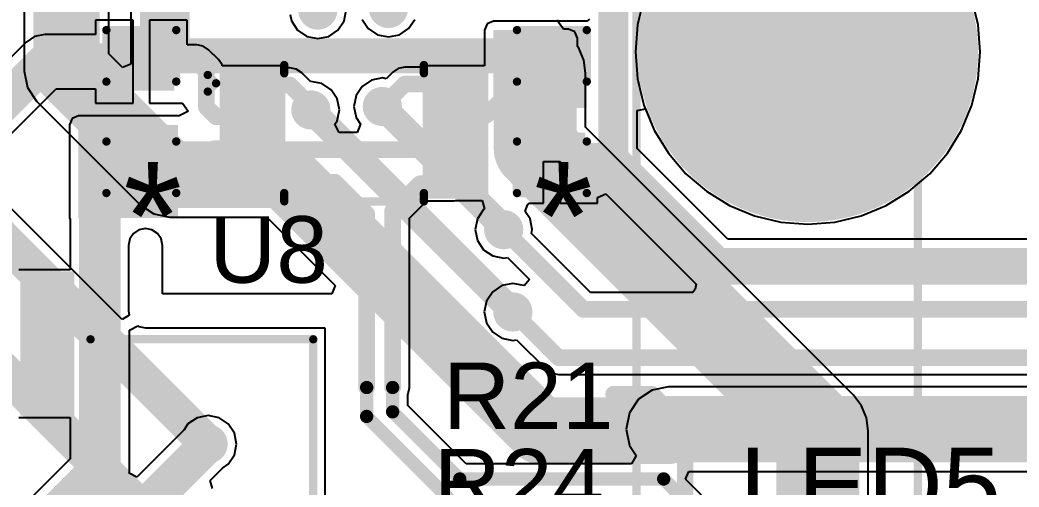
# Model space of a CAD drawing. Header units: millimetres. Extents: x -0.26 to 4.68, y -0.29 to 2.93.
# Drawn here: x 0.986 to 1.587, y 1.759 to 2.04 of the extents above; entities that cross this region are included whole.
import ezdxf

# ---------------------------------------------------------------- set-up
doc = ezdxf.new("R2010")
doc.units = ezdxf.units.MM
doc.header["$MEASUREMENT"] = 0
for name, color, linetype in [('BottomLayer', 5, 'Continuous'), ('BottomSolder', 6, 'Continuous'), ('Mechanical1', 6, 'Continuous'), ('MultiLayer', 9, 'Continuous'), ('PadHoleLayer', 156, 'Continuous'), ('TopLayer', 1, 'Continuous'), ('TopOverlay', 2, 'Continuous'), ('TopPaste', 8, 'Continuous'), ('TopSolder', 216, 'Continuous'), ('ViaHoleLayer', 16, 'Continuous')]:
    doc.layers.add(name, color=color, linetype=linetype)
doc.styles.add('Arial', font='arial.ttf', dxfattribs={"height": 0.2})

# ---------------------------------------------------------------- blocks, each defined once
blk = doc.blocks.new('SIM7000A_6')
at = {"layer": 'TopLayer'}
blk.add_hatch(color=1, dxfattribs=at).paths.add_polyline_path([(0.43307, -0.30276), (0.51181, -0.30276), (0.51181, -0.32717), (0.43307, -0.32717)])
at = {"layer": 'TopPaste'}
blk.add_hatch(color=8, dxfattribs=at).paths.add_polyline_path([(0.43307, -0.30276), (0.51181, -0.30276), (0.51181, -0.32717), (0.43307, -0.32717)])
at = {"layer": 'TopSolder'}
blk.add_hatch(color=216, dxfattribs=at).paths.add_polyline_path([(0.42907, -0.29876), (0.51581, -0.29876), (0.51581, -0.33117), (0.42907, -0.33117)])
at = {"layer": 'TopOverlay', "const_width": 0.005}
for points in [[(0.475, -0.341), (0.475, -0.475)], [(0.342, -0.475), (0.475, -0.475)]]:
    blk.add_lwpolyline(points, dxfattribs=at)
at = {"layer": 'TopOverlay', "const_width": 0.0025}
for points in [[(0.47375, -0.341, 1), (0.47625, -0.341, 1)], [(0.47375, -0.475, 1), (0.47625, -0.475, 1)], [(0.47375, -0.475, 1), (0.47625, -0.475, 1)]]:
    blk.add_lwpolyline(points, format="xyb", close=True, dxfattribs=at)
blk = doc.blocks.new('C___0603_23')
at = {"layer": 'TopLayer'}
for points in [[(-0.015, 0.0175), (-0.015, -0.0175), (-0.045, -0.0175), (-0.045, 0.0175)], [(0.045, 0.0175), (0.045, -0.0175), (0.015, -0.0175), (0.015, 0.0175)]]:
    blk.add_hatch(color=1, dxfattribs=at).paths.add_polyline_path(points)
at = {"layer": 'TopPaste'}
for points in [[(-0.015, 0.0175), (-0.015, -0.0175), (-0.045, -0.0175), (-0.045, 0.0175)], [(0.045, 0.0175), (0.045, -0.0175), (0.015, -0.0175), (0.015, 0.0175)]]:
    blk.add_hatch(color=8, dxfattribs=at).paths.add_polyline_path(points)
at = {"layer": 'TopSolder'}
for points in [[(-0.01264, 0.01986), (-0.01264, -0.01986), (-0.04736, -0.01986), (-0.04736, 0.01986)], [(0.04736, 0.01986), (0.04736, -0.01986), (0.01264, -0.01986), (0.01264, 0.01986)]]:
    blk.add_hatch(color=216, dxfattribs=at).paths.add_polyline_path(points)
at = {"layer": 'TopOverlay', "const_width": 0.005}
for points in [[(-0.049, -0.021), (-0.049, 0.021)], [(-0.018, 0.021), (-0.049, 0.021)], [(0.049, 0.021), (0.018, 0.021)], [(0.049, -0.021), (0.049, 0.021)], [(-0.018, -0.021), (-0.049, -0.021)], [(0.049, -0.021), (0.018, -0.021)]]:
    blk.add_lwpolyline(points, dxfattribs=at)
at = {"layer": 'TopOverlay', "const_width": 0.0025}
for points in [[(-0.05025, 0.021, 1), (-0.04775, 0.021, 1)], [(-0.05025, 0.021, 1), (-0.04775, 0.021, 1)], [(-0.01925, 0.021, 1), (-0.01675, 0.021, 1)], [(0.01675, 0.021, 1), (0.01925, 0.021, 1)], [(0.04775, 0.021, 1), (0.05025, 0.021, 1)], [(0.04775, 0.021, 1), (0.05025, 0.021, 1)], [(-0.05025, -0.021, 1), (-0.04775, -0.021, 1)], [(-0.05025, -0.021, 1), (-0.04775, -0.021, 1)], [(-0.01925, -0.021, 1), (-0.01675, -0.021, 1)], [(0.01675, -0.021, 1), (0.01925, -0.021, 1)], [(0.04775, -0.021, 1), (0.05025, -0.021, 1)], [(0.04775, -0.021, 1), (0.05025, -0.021, 1)]]:
    blk.add_lwpolyline(points, format="xyb", close=True, dxfattribs=at)
blk = doc.blocks.new('VSSOP_8_2_2_3_0_5__29')
at = {"layer": 'TopLayer'}
for points in [[(-0.04528, 0.03543), (-0.04528, 0.02362), (-0.07677, 0.02362), (-0.07677, 0.03543)], [(0.07677, 0.03543), (0.07677, 0.02362), (0.04528, 0.02362), (0.04528, 0.03543)], [(-0.04528, 0.01575), (-0.04528, 0.00394), (-0.07677, 0.00394), (-0.07677, 0.01575)], [(0.07677, 0.01575), (0.07677, 0.00394), (0.04528, 0.00394), (0.04528, 0.01575)], [(-0.04528, -0.00394), (-0.04528, -0.01575), (-0.07677, -0.01575), (-0.07677, -0.00394)], [(0.07677, -0.00394), (0.07677, -0.01575), (0.04528, -0.01575), (0.04528, -0.00394)], [(-0.04528, -0.02362), (-0.04528, -0.03543), (-0.07677, -0.03543), (-0.07677, -0.02362)], [(0.07677, -0.02362), (0.07677, -0.03543), (0.04528, -0.03543), (0.04528, -0.02362)]]:
    blk.add_hatch(color=1, dxfattribs=at).paths.add_polyline_path(points)
at = {"layer": 'TopPaste'}
for points in [[(-0.04528, 0.03543), (-0.04528, 0.02362), (-0.07677, 0.02362), (-0.07677, 0.03543)], [(0.07677, 0.03543), (0.07677, 0.02362), (0.04528, 0.02362), (0.04528, 0.03543)], [(-0.04528, 0.01575), (-0.04528, 0.00394), (-0.07677, 0.00394), (-0.07677, 0.01575)], [(0.07677, 0.01575), (0.07677, 0.00394), (0.04528, 0.00394), (0.04528, 0.01575)], [(-0.04528, -0.00394), (-0.04528, -0.01575), (-0.07677, -0.01575), (-0.07677, -0.00394)], [(0.07677, -0.00394), (0.07677, -0.01575), (0.04528, -0.01575), (0.04528, -0.00394)], [(-0.04528, -0.02362), (-0.04528, -0.03543), (-0.07677, -0.03543), (-0.07677, -0.02362)], [(0.07677, -0.02362), (0.07677, -0.03543), (0.04528, -0.03543), (0.04528, -0.02362)]]:
    blk.add_hatch(color=8, dxfattribs=at).paths.add_polyline_path(points)
at = {"layer": 'TopSolder'}
for points in [[(-0.04128, 0.03943), (-0.04128, 0.01962), (-0.08077, 0.01962), (-0.08077, 0.03943)], [(0.08077, 0.03943), (0.08077, 0.01962), (0.04128, 0.01962), (0.04128, 0.03943)], [(-0.04128, 0.01975), (-0.04128, -0.00006), (-0.08077, -0.00006), (-0.08077, 0.01975)], [(0.08077, 0.01975), (0.08077, -0.00006), (0.04128, -0.00006), (0.04128, 0.01975)], [(-0.04128, 0.00006), (-0.04128, -0.01975), (-0.08077, -0.01975), (-0.08077, 0.00006)], [(0.08077, 0.00006), (0.08077, -0.01975), (0.04128, -0.01975), (0.04128, 0.00006)], [(-0.04128, -0.01962), (-0.04128, -0.03943), (-0.08077, -0.03943), (-0.08077, -0.01962)], [(0.08077, -0.01962), (0.08077, -0.03943), (0.04128, -0.03943), (0.04128, -0.01962)]]:
    blk.add_hatch(color=216, dxfattribs=at).paths.add_polyline_path(points)
at = {"layer": 'TopOverlay', "const_width": 0.005}
for points in [[(-0.042, 0.036), (-0.042, 0.041)], [(-0.042, 0.041), (0.042, 0.041)], [(0.042, 0.036), (0.042, 0.041)], [(-0.088, 0.025), (-0.088, 0.035)], [(-0.088, 0.035), (-0.083, 0.03)], [(-0.088, 0.025), (-0.083, 0.03)], [(-0.042, -0.041), (-0.042, -0.036)], [(0.042, -0.041), (0.042, -0.036)], [(-0.042, -0.041), (0.042, -0.041)]]:
    blk.add_lwpolyline(points, dxfattribs=at)
at = {"layer": 'TopOverlay', "const_width": 0.0025}
for points in [[(-0.04325, 0.041, 1), (-0.04075, 0.041, 1)], [(-0.04325, 0.041, 1), (-0.04075, 0.041, 1)], [(0.04075, 0.041, 1), (0.04325, 0.041, 1)], [(0.04075, 0.041, 1), (0.04325, 0.041, 1)], [(-0.08925, 0.035, 1), (-0.08675, 0.035, 1)], [(-0.08925, 0.035, 1), (-0.08675, 0.035, 1)], [(-0.04325, 0.036, 1), (-0.04075, 0.036, 1)], [(0.04075, 0.036, 1), (0.04325, 0.036, 1)], [(-0.08425, 0.03, 1), (-0.08175, 0.03, 1)], [(-0.08425, 0.03, 1), (-0.08175, 0.03, 1)], [(-0.08925, 0.025, 1), (-0.08675, 0.025, 1)], [(-0.08925, 0.025, 1), (-0.08675, 0.025, 1)], [(-0.04325, -0.036, 1), (-0.04075, -0.036, 1)], [(0.04075, -0.036, 1), (0.04325, -0.036, 1)], [(-0.04325, -0.041, 1), (-0.04075, -0.041, 1)], [(-0.04325, -0.041, 1), (-0.04075, -0.041, 1)], [(0.04075, -0.041, 1), (0.04325, -0.041, 1)], [(0.04075, -0.041, 1), (0.04325, -0.041, 1)]]:
    blk.add_lwpolyline(points, format="xyb", close=True, dxfattribs=at)
blk = doc.blocks.new('ZIO_101954_95')
at = {"layer": 'Mechanical1', "const_width": 0.005}
blk.add_lwpolyline([(-0.719, -1.74), (-0.719, 0.057)], dxfattribs=at)
blk = doc.blocks.new('1_5_____RGB_OLED_97')
at = {"layer": 'Mechanical1', "const_width": 0.005}
blk.add_lwpolyline([(0.74, 0.11), (-0.74, 0.11)], dxfattribs=at)
blk = doc.blocks.new('C___0603_172')
at = {"layer": 'TopLayer'}
for points in [[(-0.015, 0.0175), (-0.015, -0.0175), (-0.045, -0.0175), (-0.045, 0.0175)], [(0.045, 0.0175), (0.045, -0.0175), (0.015, -0.0175), (0.015, 0.0175)]]:
    blk.add_hatch(color=1, dxfattribs=at).paths.add_polyline_path(points)
at = {"layer": 'TopPaste'}
for points in [[(-0.015, 0.0175), (-0.015, -0.0175), (-0.045, -0.0175), (-0.045, 0.0175)], [(0.045, 0.0175), (0.045, -0.0175), (0.015, -0.0175), (0.015, 0.0175)]]:
    blk.add_hatch(color=8, dxfattribs=at).paths.add_polyline_path(points)
at = {"layer": 'TopSolder'}
for points in [[(-0.01264, 0.01986), (-0.01264, -0.01986), (-0.04736, -0.01986), (-0.04736, 0.01986)], [(0.04736, 0.01986), (0.04736, -0.01986), (0.01264, -0.01986), (0.01264, 0.01986)]]:
    blk.add_hatch(color=216, dxfattribs=at).paths.add_polyline_path(points)
at = {"layer": 'TopOverlay', "const_width": 0.005}
for points in [[(-0.049, 0.021), (-0.049, -0.021)], [(-0.049, 0.021), (-0.018, 0.021)], [(0.018, 0.021), (0.049, 0.021)], [(0.049, 0.021), (0.049, -0.021)], [(-0.049, -0.021), (-0.018, -0.021)], [(0.018, -0.021), (0.049, -0.021)]]:
    blk.add_lwpolyline(points, dxfattribs=at)
at = {"layer": 'TopOverlay', "const_width": 0.0025}
for points in [[(-0.05025, 0.021, 1), (-0.04775, 0.021, 1)], [(-0.05025, 0.021, 1), (-0.04775, 0.021, 1)], [(-0.01925, 0.021, 1), (-0.01675, 0.021, 1)], [(0.01675, 0.021, 1), (0.01925, 0.021, 1)], [(0.04775, 0.021, 1), (0.05025, 0.021, 1)], [(0.04775, 0.021, 1), (0.05025, 0.021, 1)], [(-0.05025, -0.021, 1), (-0.04775, -0.021, 1)], [(-0.05025, -0.021, 1), (-0.04775, -0.021, 1)], [(-0.01925, -0.021, 1), (-0.01675, -0.021, 1)], [(0.01675, -0.021, 1), (0.01925, -0.021, 1)], [(0.04775, -0.021, 1), (0.05025, -0.021, 1)], [(0.04775, -0.021, 1), (0.05025, -0.021, 1)]]:
    blk.add_lwpolyline(points, format="xyb", close=True, dxfattribs=at)

msp = doc.modelspace()

# ---------------------------------------------------------------- hatches: boundary and pattern name
at = {"layer": 'BottomLayer'}
for points in [[(1.058, 2.008), (1.08782, 2.008), (1.08782, 2.361), (1.058, 2.361)], [(1.06282, 2.008), (1.31582, 2.008), (1.31582, 2.029), (1.06282, 2.029)]]:
    msp.add_hatch(color=5, dxfattribs=at).paths.add_polyline_path(points)
h = msp.add_hatch(color=5, dxfattribs=at)
edge = h.paths.add_edge_path()
edge.add_arc((1.45982, 2.02095), 0.09843, 0, 360)
h = msp.add_hatch(color=5, dxfattribs=at)
edge = h.paths.add_edge_path()
edge.add_arc((1.165, 2.046), 0.01181, 0, 360)
h = msp.add_hatch(color=5, dxfattribs=at)
edge = h.paths.add_edge_path()
edge.add_arc((1.2075, 2.04695), 0.01181, 0, 360)
h = msp.add_hatch(color=5, dxfattribs=at)
edge = h.paths.add_edge_path()
edge.add_arc((1.29582, 2.00795), 0.01181, 0, 360)
h = msp.add_hatch(color=5, dxfattribs=at)
edge = h.paths.add_edge_path()
edge.add_arc((1.16082, 1.98595), 0.01181, 0, 360)
h = msp.add_hatch(color=5, dxfattribs=at)
edge = h.paths.add_edge_path()
edge.add_arc((1.20382, 1.988), 0.01181, 0, 360)
h = msp.add_hatch(color=5, dxfattribs=at)
edge = h.paths.add_edge_path()
edge.add_arc((1.27682, 1.91395), 0.01181, 0, 360)
h = msp.add_hatch(color=5, dxfattribs=at)
edge = h.paths.add_edge_path()
edge.add_arc((1.28232, 1.86445), 0.01181, 0, 360)
h = msp.add_hatch(color=5, dxfattribs=at)
edge = h.paths.add_edge_path()
edge.add_arc((1.376, 1.793), 0.01181, 0, 360)
h = msp.add_hatch(color=5, dxfattribs=at)
edge = h.paths.add_edge_path()
edge.add_arc((1.099, 1.785), 0.01181, 0, 360)
at = {"layer": 'BottomSolder'}
h = msp.add_hatch(color=6, dxfattribs=at)
edge = h.paths.add_edge_path()
edge.add_arc((1.45982, 2.02095), 0.10243, 0, 360)
h = msp.add_hatch(color=6, dxfattribs=at)
edge = h.paths.add_edge_path()
edge.add_arc((1.29582, 2.00795), 0.00591, 0, 360)
h = msp.add_hatch(color=6, dxfattribs=at)
edge = h.paths.add_edge_path()
edge.add_arc((1.16082, 1.98595), 0.00591, 0, 360)
h = msp.add_hatch(color=6, dxfattribs=at)
edge = h.paths.add_edge_path()
edge.add_arc((1.20382, 1.988), 0.00591, 0, 360)
h = msp.add_hatch(color=6, dxfattribs=at)
edge = h.paths.add_edge_path()
edge.add_arc((1.27682, 1.91395), 0.00591, 0, 360)
h = msp.add_hatch(color=6, dxfattribs=at)
edge = h.paths.add_edge_path()
edge.add_arc((1.28232, 1.86445), 0.00591, 0, 360)
h = msp.add_hatch(color=6, dxfattribs=at)
edge = h.paths.add_edge_path()
edge.add_arc((1.376, 1.793), 0.00591, 0, 360)
h = msp.add_hatch(color=6, dxfattribs=at)
edge = h.paths.add_edge_path()
edge.add_arc((1.099, 1.785), 0.00591, 0, 360)
at = {"layer": 'MultiLayer'}
h = msp.add_hatch(color=9, dxfattribs=at)
edge = h.paths.add_edge_path()
edge.add_arc((1.45982, 2.02095), 0.09843, 0, 360)
at = {"layer": 'PadHoleLayer'}
h = msp.add_hatch(color=156, dxfattribs=at)
edge = h.paths.add_edge_path()
edge.add_arc((1.45982, 2.02095), 0.06102, 0, 360)
at = {"layer": 'TopLayer'}
h = msp.add_hatch(color=1, dxfattribs=at)
edge = h.paths.add_edge_path()
edge.add_arc((1.45982, 2.02095), 0.09843, 0, 360)
h = msp.add_hatch(color=1, dxfattribs=at)
edge = h.paths.add_edge_path()
edge.add_arc((1.165, 2.046), 0.01181, 0, 360)
h = msp.add_hatch(color=1, dxfattribs=at)
edge = h.paths.add_edge_path()
edge.add_arc((1.2075, 2.04695), 0.01181, 0, 360)
for points in [[(1.27067, 1.987), (1.32682, 1.987), (1.32682, 2.03395), (1.27067, 2.03395)], [(1.021, 1.92095), (1.08082, 1.92095), (1.08082, 1.97695), (1.021, 1.97695)]]:
    msp.add_hatch(color=1, dxfattribs=at).paths.add_polyline_path(points)
h = msp.add_hatch(color=1, dxfattribs=at)
edge = h.paths.add_edge_path()
edge.add_arc((1.29582, 2.00795), 0.01181, 0, 360)
h = msp.add_hatch(color=1, dxfattribs=at)
edge = h.paths.add_edge_path()
edge.add_arc((1.16082, 1.98595), 0.01181, 0, 360)
h = msp.add_hatch(color=1, dxfattribs=at)
edge = h.paths.add_edge_path()
edge.add_arc((1.20382, 1.988), 0.01181, 0, 360)
h = msp.add_hatch(color=1, dxfattribs=at)
edge = h.paths.add_edge_path()
edge.add_arc((1.27682, 1.91395), 0.01181, 0, 360)
h = msp.add_hatch(color=1, dxfattribs=at)
edge = h.paths.add_edge_path()
edge.add_arc((1.28232, 1.86445), 0.01181, 0, 360)
h = msp.add_hatch(color=1, dxfattribs=at)
edge = h.paths.add_edge_path()
edge.add_arc((1.376, 1.793), 0.01181, 0, 360)
h = msp.add_hatch(color=1, dxfattribs=at)
edge = h.paths.add_edge_path()
edge.add_arc((1.099, 1.785), 0.01181, 0, 360)
at = {"layer": 'TopSolder'}
h = msp.add_hatch(color=216, dxfattribs=at)
edge = h.paths.add_edge_path()
edge.add_arc((1.45982, 2.02095), 0.10243, 0, 360)
h = msp.add_hatch(color=216, dxfattribs=at)
edge = h.paths.add_edge_path()
edge.add_arc((1.29582, 2.00795), 0.00591, 0, 360)
h = msp.add_hatch(color=216, dxfattribs=at)
edge = h.paths.add_edge_path()
edge.add_arc((1.16082, 1.98595), 0.00591, 0, 360)
h = msp.add_hatch(color=216, dxfattribs=at)
edge = h.paths.add_edge_path()
edge.add_arc((1.20382, 1.988), 0.00591, 0, 360)
h = msp.add_hatch(color=216, dxfattribs=at)
edge = h.paths.add_edge_path()
edge.add_arc((1.27682, 1.91395), 0.00591, 0, 360)
h = msp.add_hatch(color=216, dxfattribs=at)
edge = h.paths.add_edge_path()
edge.add_arc((1.28232, 1.86445), 0.00591, 0, 360)
h = msp.add_hatch(color=216, dxfattribs=at)
edge = h.paths.add_edge_path()
edge.add_arc((1.376, 1.793), 0.00591, 0, 360)
h = msp.add_hatch(color=216, dxfattribs=at)
edge = h.paths.add_edge_path()
edge.add_arc((1.099, 1.785), 0.00591, 0, 360)
at = {"layer": 'ViaHoleLayer'}
h = msp.add_hatch(color=16, dxfattribs=at)
edge = h.paths.add_edge_path()
edge.add_arc((1.29582, 2.00795), 0.00591, 0, 360)
h = msp.add_hatch(color=16, dxfattribs=at)
edge = h.paths.add_edge_path()
edge.add_arc((1.16082, 1.98595), 0.00591, 0, 360)
h = msp.add_hatch(color=16, dxfattribs=at)
edge = h.paths.add_edge_path()
edge.add_arc((1.20382, 1.988), 0.00591, 0, 360)
h = msp.add_hatch(color=16, dxfattribs=at)
edge = h.paths.add_edge_path()
edge.add_arc((1.27682, 1.91395), 0.00591, 0, 360)
h = msp.add_hatch(color=16, dxfattribs=at)
edge = h.paths.add_edge_path()
edge.add_arc((1.28232, 1.86445), 0.00591, 0, 360)
h = msp.add_hatch(color=16, dxfattribs=at)
edge = h.paths.add_edge_path()
edge.add_arc((1.376, 1.793), 0.00591, 0, 360)
h = msp.add_hatch(color=16, dxfattribs=at)
edge = h.paths.add_edge_path()
edge.add_arc((1.099, 1.785), 0.00591, 0, 360)

# ---------------------------------------------------------------- linework, layer by layer
at = {"layer": 'BottomLayer'}
for p, q in [((1.05259, 2.361), (1.05259, 2.01353)), ((0.98833, 2.07095), (0.98833, 2.00918)), ((1.03931, 2.01974), (1.03931, 2.07095)), ((1.36116, 2.05301), (1.35735, 2.03718)), ((1.56229, 2.03718), (1.55849, 2.05301)), ((1.30943, 2.03904), (1.30947, 2.04018)), ((1.31282, 2.03441), (1.30943, 2.03904)), ((1.31582, 2.03441), (1.31282, 2.03441)), ((1.31965, 2.03283), (1.31582, 2.03441)), ((1.32123, 2.029), (1.31965, 2.03283)), ((1.35735, 2.03718), (1.35608, 2.02095)), ((1.56357, 2.02095), (1.56229, 2.03718)), ((1.32123, 2.02411), (1.32123, 2.029)), ((1.04759, 2.01146), (1.03931, 2.01974)), ((1.32203, 2.02308), (1.32123, 2.02411)), ((1.32505, 2.01578), (1.32203, 2.02308)), ((1.35608, 2.02095), (1.35735, 2.00472)), ((1.56229, 2.00472), (1.56357, 2.02095)), ((1.05259, 2.01353), (1.04759, 2.01146)), ((1.32608, 2.00795), (1.32505, 2.01578)), ((0.98833, 2.00918), (0.99027, 1.99942)), ((1.32608, 1.97548), (1.32608, 2.00795)), ((1.35735, 2.00472), (1.36116, 1.98889)), ((1.55849, 1.98889), (1.56229, 2.00472)), ((0.99027, 1.99942), (0.9958, 1.99115)), ((0.9958, 1.99115), (1.05803, 1.92892)), ((1.36116, 1.98889), (1.36739, 1.97385)), ((1.55226, 1.97385), (1.55849, 1.98889)), ((1.48722, 1.81435), (1.32608, 1.97548)), ((1.36739, 1.97385), (1.37589, 1.95997)), ((1.54375, 1.95997), (1.55226, 1.97385)), ((1.37589, 1.95997), (1.38646, 1.94759)), ((1.53318, 1.94759), (1.54375, 1.95997)), ((1.0472, 1.85987), (0.95914, 1.94793)), ((1.38646, 1.94759), (1.39884, 1.93702)), ((1.5208, 1.93702), (1.53318, 1.94759)), ((1.39884, 1.93702), (1.41272, 1.92851)), ((1.50692, 1.92851), (1.5208, 1.93702)), ((1.05803, 1.92892), (1.0663, 1.9234)), ((1.0663, 1.9234), (1.07605, 1.92146)), ((1.41272, 1.92851), (1.42776, 1.92228)), ((1.49188, 1.92228), (1.50692, 1.92851)), ((1.07605, 1.92146), (1.13426, 1.92146)), ((1.13426, 1.92146), (1.17541, 1.88031)), ((1.42776, 1.92228), (1.44359, 1.91848)), ((1.44359, 1.91848), (1.45982, 1.9172)), ((1.45982, 1.9172), (1.47605, 1.91848)), ((1.47605, 1.91848), (1.49188, 1.92228)), ((1.05407, 1.91169), (1.05186, 1.90839)), ((1.05738, 1.9139), (1.05407, 1.91169)), ((1.06128, 1.91468), (1.05738, 1.9139)), ((1.06518, 1.9139), (1.06128, 1.91468)), ((1.06849, 1.91169), (1.06518, 1.9139)), ((1.0707, 1.90839), (1.06849, 1.91169)), ((1.05186, 1.90839), (1.05108, 1.90448)), ((1.07148, 1.90448), (1.0707, 1.90839)), ((1.05108, 1.90448), (1.05108, 1.86511)), ((1.07148, 1.87531), (1.07148, 1.90448)), ((1.17334, 1.87531), (1.07148, 1.87531)), ((1.17541, 1.88031), (1.17334, 1.87531)), ((1.05108, 1.86511), (1.05159, 1.86255)), ((1.05159, 1.86255), (1.0472, 1.85987)), ((1.49203, 1.80808), (1.48722, 1.81435)), ((1.49505, 1.80078), (1.49203, 1.80808)), ((1.49608, 1.79295), (1.49505, 1.80078)), ((1.49608, 1.71544), (1.49608, 1.79295))]:
    msp.add_line(p, q, dxfattribs=at)
for points, const_width in [([(1.01382, 2.00918), (1.01382, 2.07095)], 0.04), ([(1.29582, 1.96295), (1.29582, 2.00795)], 0.05), ([(1.01382, 2.00918), (1.07605, 1.94695)], 0.04), ([(1.20382, 1.988), (1.27642, 1.91541)], 0.016), ([(1.16082, 1.98595), (1.28232, 1.86445)], 0.016), ([(1.29582, 1.96295), (1.46582, 1.79295)], 0.05), ([(1.07605, 1.94695), (1.14482, 1.94695)], 0.04), ([(1.14482, 1.94695), (1.29877, 1.793)], 0.04), ([(0.94282, 1.94118), (1.099, 1.785)], 0.022), ([(0.92758, 1.87742), (1.06269, 1.74231)], 0.022), ([(1.46582, 1.68295), (1.46582, 1.79295)], 0.05), ([(1.29877, 1.793), (1.376, 1.793)], 0.04)]:
    msp.add_lwpolyline(points, dxfattribs=dict(at, const_width=const_width))
for points, const_width in [([(1.28332, 2.00795, 1), (1.30832, 2.00795, 1)], 0.025), ([(1.00382, 2.00918, 1), (1.02382, 2.00918, 1)], 0.02), ([(1.00382, 2.00918, 1), (1.02382, 2.00918, 1)], 0.02), ([(1.19982, 1.988, 1), (1.20782, 1.988, 1)], 0.008), ([(1.15682, 1.98595, 1), (1.16482, 1.98595, 1)], 0.008), ([(1.28332, 1.96295, 1), (1.30832, 1.96295, 1)], 0.025), ([(1.28332, 1.96295, 1), (1.30832, 1.96295, 1)], 0.025), ([(1.06605, 1.94695, 1), (1.08605, 1.94695, 1)], 0.02), ([(1.06605, 1.94695, 1), (1.08605, 1.94695, 1)], 0.02), ([(1.13482, 1.94695, 1), (1.15482, 1.94695, 1)], 0.02), ([(1.13482, 1.94695, 1), (1.15482, 1.94695, 1)], 0.02), ([(1.27242, 1.91541, 1), (1.28042, 1.91541, 1)], 0.008), ([(1.27832, 1.86445, 1), (1.28632, 1.86445, 1)], 0.008), ([(1.45332, 1.79295, 1), (1.47832, 1.79295, 1)], 0.025), ([(1.45332, 1.79295, 1), (1.47832, 1.79295, 1)], 0.025), ([(1.28877, 1.793, 1), (1.30877, 1.793, 1)], 0.02), ([(1.28877, 1.793, 1), (1.30877, 1.793, 1)], 0.02), ([(1.366, 1.793, 1), (1.386, 1.793, 1)], 0.02), ([(1.0935, 1.785, 1), (1.1045, 1.785, 1)], 0.011)]:
    msp.add_lwpolyline(points, format="xyb", close=True, dxfattribs=dict(at, const_width=const_width))
at = {"layer": 'TopLayer'}
for p, q in [((1.56229, 2.03718), (1.55849, 2.05301)), ((1.18084, 2.03944), (1.18214, 2.046)), ((1.05382, 2.03995), (1.03132, 2.03995)), ((1.03132, 2.03995), (1.03132, 2.03126)), ((1.05382, 2.01495), (1.05382, 2.03995)), ((1.08632, 2.03995), (1.06382, 2.03995)), ((1.06382, 2.03995), (1.06382, 2.01495)), ((1.08632, 2.02514), (1.08632, 2.03995)), ((1.1484, 2.04328), (1.14916, 2.03944)), ((1.14916, 2.03944), (1.15288, 2.03388)), ((1.17712, 2.03388), (1.18084, 2.03944)), ((1.19166, 2.04039), (1.19538, 2.03483)), ((1.21962, 2.03483), (1.22334, 2.04039)), ((1.26684, 2.03778), (1.26525, 2.03395)), ((1.27067, 2.03936), (1.26684, 2.03778)), ((1.32682, 2.03936), (1.27067, 2.03936)), ((1.32855, 2.04051), (1.32682, 2.03936)), ((1.15288, 2.03388), (1.15844, 2.03016)), ((1.17156, 2.03016), (1.17712, 2.03388)), ((1.19538, 2.03483), (1.20094, 2.03111)), ((1.21406, 2.03111), (1.21962, 2.03483)), ((1.26525, 2.03395), (1.26525, 2.01238)), ((1.56357, 2.02095), (1.56229, 2.03718)), ((0.98929, 2.02648), (0.96262, 1.99981)), ((0.99458, 2.03002), (0.98929, 2.02648)), ((1.00082, 2.03126), (0.99458, 2.03002)), ((1.03132, 2.03126), (1.00082, 2.03126)), ((1.15844, 2.03016), (1.165, 2.02886)), ((1.165, 2.02886), (1.17156, 2.03016)), ((1.20094, 2.03111), (1.2075, 2.02981)), ((1.2075, 2.02981), (1.21406, 2.03111)), ((1.09212, 2.02514), (1.08632, 2.02514)), ((1.09602, 2.02437), (1.09212, 2.02514)), ((1.09933, 2.02216), (1.09602, 2.02437)), ((1.10519, 2.0163), (1.09933, 2.02216)), ((1.56229, 2.00472), (1.56357, 2.02095)), ((1.05382, 1.98995), (1.05382, 2.01495)), ((1.06382, 2.01495), (1.06382, 1.98995)), ((1.1074, 2.01299), (1.10519, 2.0163)), ((1.10752, 2.01238), (1.1074, 2.01299)), ((1.14655, 2.01238), (1.10752, 2.01238)), ((1.14655, 2.01116), (1.14655, 2.01238)), ((1.14815, 2.01116), (1.14655, 2.01116)), ((1.15206, 2.01038), (1.14815, 2.01116)), ((1.15536, 2.00817), (1.15206, 2.01038)), ((1.16051, 2.00303), (1.15536, 2.00817)), ((1.21009, 2.00869), (1.20609, 2.00469)), ((1.21339, 2.0109), (1.21009, 2.00869)), ((1.2173, 2.01167), (1.21339, 2.0109)), ((1.2271, 2.01167), (1.2173, 2.01167)), ((1.26525, 2.01238), (1.2271, 2.01238)), ((1.2271, 2.01238), (1.2271, 2.01167)), ((1.16082, 2.00309), (1.16051, 2.00303)), ((1.16738, 2.00178), (1.16082, 2.00309)), ((1.17294, 1.99807), (1.16738, 2.00178)), ((1.19726, 2.00384), (1.1917, 2.00012)), ((1.20382, 2.00514), (1.19726, 2.00384)), ((1.20609, 2.00469), (1.20382, 2.00514)), ((1.55849, 1.98889), (1.56229, 2.00472)), ((0.96541, 1.95646), (1.00758, 1.99864)), ((1.00758, 1.99864), (1.03132, 1.99864)), ((1.03132, 1.99864), (1.03132, 1.98995)), ((1.17666, 1.99251), (1.17294, 1.99807)), ((1.1917, 2.00012), (1.18799, 1.99456)), ((1.03132, 1.98995), (1.05382, 1.98995)), ((1.06382, 1.98995), (1.08363, 1.98995)), ((1.08363, 1.98995), (1.08691, 1.98519)), ((1.17796, 1.98595), (1.17666, 1.99251)), ((1.18799, 1.99456), (1.18668, 1.988)), ((1.08686, 1.985), (1.08118, 1.98221)), ((1.08691, 1.98519), (1.08686, 1.985)), ((1.17666, 1.97939), (1.17796, 1.98595)), ((1.18668, 1.988), (1.18799, 1.98144)), ((1.3571, 1.98562), (1.3621, 1.98662)), ((1.3571, 1.96275), (1.3571, 1.98562)), ((1.3621, 1.98662), (1.36739, 1.97385)), ((1.55226, 1.97385), (1.55849, 1.98889)), ((1.01717, 1.98078), (1.01559, 1.97695)), ((1.021, 1.98236), (1.01717, 1.98078)), ((1.08082, 1.98236), (1.021, 1.98236)), ((1.08118, 1.98221), (1.08082, 1.98236)), ((1.17526, 1.9773), (1.17666, 1.97939)), ((1.18799, 1.98144), (1.19075, 1.9773)), ((1.01559, 1.97695), (1.01559, 1.92095)), ((1.17794, 1.9723), (1.17526, 1.9773)), ((1.18875, 1.9723), (1.17794, 1.9723)), ((1.19075, 1.9773), (1.18875, 1.9723)), ((1.36739, 1.97385), (1.37589, 1.95997)), ((1.54375, 1.95997), (1.55226, 1.97385)), ((1.41158, 1.90826), (1.3571, 1.96275)), ((1.37589, 1.95997), (1.38646, 1.94759)), ((1.53318, 1.94759), (1.54375, 1.95997)), ((1.30082, 1.92995), (1.30082, 1.95495)), ((1.30082, 1.95495), (1.31082, 1.95495)), ((1.31082, 1.95495), (1.31082, 1.92995)), ((1.38646, 1.94759), (1.39884, 1.93702)), ((1.5208, 1.93702), (1.53318, 1.94759)), ((1.33332, 1.93331), (1.33832, 1.93538)), ((1.33832, 1.93538), (1.39256, 1.88114)), ((1.39884, 1.93702), (1.41272, 1.92851)), ((1.50692, 1.92851), (1.5208, 1.93702)), ((1.2202, 1.9209), (1.23061, 1.93132)), ((1.23061, 1.93132), (1.24694, 1.93132)), ((1.24694, 1.93132), (1.24793, 1.93152)), ((1.24793, 1.93152), (1.26385, 1.93152)), ((1.26385, 1.93152), (1.26537, 1.92652)), ((1.29106, 1.92884), (1.29191, 1.92995)), ((1.29191, 1.92995), (1.30082, 1.92995)), ((1.31082, 1.92995), (1.33332, 1.92995)), ((1.33332, 1.92995), (1.33332, 1.93331)), ((1.2647, 1.92607), (1.26099, 1.92051)), ((1.26537, 1.92652), (1.2647, 1.92607)), ((1.28969, 1.92495), (1.29106, 1.92884)), ((1.29266, 1.92051), (1.28969, 1.92495)), ((1.41272, 1.92851), (1.42776, 1.92228)), ((1.49188, 1.92228), (1.50692, 1.92851)), ((1.01559, 1.92095), (1.01598, 1.92)), ((1.01598, 1.92), (1.01598, 1.8898)), ((1.2202, 1.819), (1.2202, 1.9209)), ((1.26099, 1.92051), (1.25968, 1.91395)), ((1.29396, 1.91395), (1.29266, 1.92051)), ((1.42776, 1.92228), (1.44359, 1.91848)), ((1.44359, 1.91848), (1.45982, 1.9172)), ((1.45982, 1.9172), (1.47605, 1.91848)), ((1.47605, 1.91848), (1.49188, 1.92228)), ((1.25968, 1.91395), (1.26099, 1.90739)), ((1.29351, 1.91168), (1.29396, 1.91395)), ((1.32905, 1.87614), (1.29351, 1.91168)), ((1.26099, 1.90739), (1.2647, 1.90183)), ((2.00998, 1.90826), (1.41158, 1.90826)), ((1.2647, 1.90183), (1.27026, 1.89811)), ((1.27026, 1.89811), (1.27682, 1.89681)), ((1.27682, 1.89681), (1.27909, 1.89726)), ((1.27909, 1.89726), (1.29242, 1.88394)), ((1.01598, 1.8898), (0.98506, 1.8898)), ((1.28232, 1.88159), (1.27576, 1.88028)), ((1.28888, 1.88028), (1.28232, 1.88159)), ((1.29242, 1.88394), (1.28923, 1.88005)), ((1.2702, 1.87657), (1.26649, 1.87101)), ((1.27576, 1.88028), (1.2702, 1.87657)), ((1.28923, 1.88005), (1.28888, 1.88028)), ((1.39068, 1.87614), (1.32905, 1.87614)), ((1.39195, 1.87823), (1.39068, 1.87614)), ((1.39256, 1.88114), (1.39195, 1.87823)), ((1.26649, 1.87101), (1.26518, 1.86445)), ((1.26518, 1.86445), (1.26649, 1.85789)), ((1.26649, 1.85789), (1.2702, 1.85233)), ((1.05167, 1.8535), (1.05667, 1.85617)), ((1.05167, 1.76877), (1.05167, 1.8535)), ((1.05667, 1.85617), (1.05738, 1.85569)), ((1.05738, 1.85569), (1.06128, 1.85492)), ((1.06128, 1.85492), (1.16919, 1.85492)), ((1.16919, 1.85492), (1.16919, 1.747)), ((1.2702, 1.85233), (1.27576, 1.84861)), ((1.27576, 1.84861), (1.28232, 1.84731)), ((1.28232, 1.84731), (1.28459, 1.84776)), ((1.28459, 1.84776), (1.30261, 1.82974)), ((1.30261, 1.82974), (1.30592, 1.82753)), ((1.30592, 1.82753), (1.30982, 1.82675)), ((1.30982, 1.82675), (2.65781, 1.82675)), ((1.21942, 1.8151), (1.2202, 1.819)), ((1.36625, 1.8175), (1.35798, 1.81197)), ((1.376, 1.81944), (1.36625, 1.8175)), ((1.90182, 1.81944), (1.376, 1.81944)), ((1.21918, 1.81473), (1.21942, 1.8151)), ((1.21918, 1.80819), (1.21918, 1.81473)), ((1.35798, 1.81197), (1.35245, 1.8037)), ((1.25419, 1.77318), (1.21918, 1.80819)), ((1.35245, 1.8037), (1.35051, 1.79395)), ((0.98506, 1.80106), (1.01598, 1.80106)), ((1.01598, 1.80106), (1.01598, 1.77616)), ((1.08688, 1.79712), (1.08453, 1.7936)), ((1.09244, 1.80084), (1.08688, 1.79712)), ((1.099, 1.80214), (1.09244, 1.80084)), ((1.10556, 1.80084), (1.099, 1.80214)), ((1.11112, 1.79712), (1.10556, 1.80084)), ((1.11484, 1.79156), (1.11112, 1.79712)), ((1.08453, 1.7936), (1.05603, 1.7651)), ((1.11614, 1.785), (1.11484, 1.79156)), ((1.35051, 1.79395), (1.35245, 1.78419)), ((1.11484, 1.77844), (1.11614, 1.785)), ((1.35245, 1.78419), (1.35647, 1.77818)), ((1.01598, 1.77616), (0.95838, 1.71857)), ((1.11112, 1.77288), (1.11484, 1.77844)), ((1.3538, 1.77318), (1.25419, 1.77318)), ((1.35647, 1.77818), (1.3538, 1.77318)), ((1.05143, 1.76757), (1.05167, 1.76877)), ((1.05603, 1.7651), (1.05143, 1.76757)), ((1.05167, 1.76877), (1.05167, 1.76877)), ((1.10019, 1.76311), (1.1076, 1.77053)), ((1.1076, 1.77053), (1.11112, 1.77288)), ((1.38621, 1.76384), (1.38813, 1.76846)), ((1.38813, 1.76846), (1.87633, 1.76846)), ((1.10164, 1.75833), (1.10019, 1.76311)), ((1.4081, 1.74195), (1.38621, 1.76384))]:
    msp.add_line(p, q, dxfattribs=at)
for points, const_width in [([(1.34282, 1.95495), (1.34282, 2.07295)], 0.018), ([(0.95387, 1.968), (1.00082, 2.01495)], 0.022), ([(1.00082, 2.01495), (1.05882, 2.01495)], 0.022), ([(1.05882, 2.01495), (1.09212, 2.01495)], 0.01), ([(1.09212, 2.01495), (1.09798, 2.00909)], 0.01), ([(1.29582, 2.01495), (1.30582, 2.01495)], 0.01), ([(1.29582, 2.01216), (1.29582, 2.01495)], 0.01), ([(1.29882, 2.00795), (1.30582, 2.01495)], 0.01), ([(1.09798, 1.98765), (1.09798, 2.00909)], 0.01), ([(1.26636, 1.9827), (1.29582, 2.01216)], 0.01), ([(1.29582, 2.00795), (1.29882, 2.00795)], 0.01), ([(1.1258, 2.00148), (1.12631, 2.00096)], 0.01), ([(1.12631, 2.00096), (1.14815, 2.00096)], 0.01), ([(1.14815, 2.00096), (1.16082, 1.9883)], 0.01), ([(1.20382, 1.988), (1.2173, 2.00148)], 0.01), ([(1.2173, 2.00148), (1.24785, 2.00148)], 0.01), ([(1.09798, 1.98765), (1.10384, 1.98179)], 0.01), ([(1.16082, 1.98595), (1.16082, 1.9883)], 0.01), ([(1.10384, 1.98179), (1.1258, 1.98179)], 0.01), ([(1.24785, 1.98179), (1.24875, 1.9827)], 0.01), ([(1.24875, 1.9827), (1.26636, 1.9827)], 0.01), ([(1.05382, 1.95245), (1.05632, 1.95495)], 0.025), ([(1.05632, 1.95495), (1.05882, 1.95495)], 0.025), ([(1.09482, 1.95495), (1.10246, 1.96258)], 0.01), ([(1.10246, 1.96258), (1.12532, 1.96258)], 0.01), ([(1.12532, 1.96258), (1.1258, 1.96211)], 0.01), ([(1.1258, 1.96211), (1.24785, 1.96211)], 0.01), ([(1.30582, 1.95495), (1.34182, 1.95495)], 0.022), ([(1.34182, 1.95495), (1.40482, 1.89195)], 0.022), ([(1.03382, 1.92995), (1.05382, 1.94995)], 0.025), ([(1.05382, 1.94995), (1.05382, 1.95245)], 0.025), ([(1.05882, 1.95495), (1.09482, 1.95495)], 0.01), ([(1.1258, 1.94242), (1.17535, 1.94242)], 0.01), ([(1.17535, 1.94242), (1.19439, 1.92338)], 0.01), ([(1.24694, 1.94152), (1.24785, 1.94242)], 0.01), ([(1.03382, 1.76877), (1.03382, 1.92995)], 0.025), ([(1.21, 1.92513), (1.22639, 1.94152)], 0.01), ([(1.22639, 1.94152), (1.24694, 1.94152)], 0.01), ([(1.21, 1.819), (1.21, 1.92513)], 0.01), ([(1.19439, 1.819), (1.19439, 1.92338)], 0.01), ([(1.27682, 1.91395), (1.32482, 1.86595)], 0.01), ([(1.40482, 1.89195), (2.02482, 1.89195)], 0.022), ([(1.28232, 1.86445), (1.30982, 1.83695)], 0.01), ([(1.32482, 1.86595), (2.72114, 1.86595)], 0.01), ([(1.30982, 1.83695), (2.72231, 1.83695)], 0.01), ([(1.19439, 1.80161), (1.19439, 1.819)], 0.008), ([(1.21, 1.80438), (1.21, 1.819)], 0.008), ([(1.376, 1.79395), (1.90182, 1.79395)], 0.04), ([(1.19439, 1.80161), (1.24761, 1.74839)], 0.008), ([(1.21, 1.80438), (1.25038, 1.764)], 0.008), ([(1.019, 1.705), (1.099, 1.785)], 0.022), ([(0.971, 1.70595), (1.03382, 1.76877)], 0.025), ([(1.25038, 1.764), (1.37308, 1.764)], 0.008), ([(1.37308, 1.764), (1.40161, 1.73547)], 0.008)]:
    msp.add_lwpolyline(points, dxfattribs=dict(at, const_width=const_width))
for points, const_width in [([(0.99532, 2.01495, 1), (1.00632, 2.01495, 1)], 0.011), ([(0.99532, 2.01495, 1), (1.00632, 2.01495, 1)], 0.011), ([(1.05332, 2.01495, 1), (1.06432, 2.01495, 1)], 0.011), ([(1.05632, 2.01495, 1), (1.06132, 2.01495, 1)], 0.005), ([(1.08962, 2.01495, 1), (1.09462, 2.01495, 1)], 0.005), ([(1.08962, 2.01495, 1), (1.09462, 2.01495, 1)], 0.005), ([(1.29332, 2.01495, 1), (1.29832, 2.01495, 1)], 0.005), ([(1.29332, 2.01495, 1), (1.29832, 2.01495, 1)], 0.005), ([(1.30332, 2.01495, 1), (1.30832, 2.01495, 1)], 0.005), ([(1.30332, 2.01495, 1), (1.30832, 2.01495, 1)], 0.005), ([(1.09548, 2.00909, 1), (1.10048, 2.00909, 1)], 0.005), ([(1.09548, 2.00909, 1), (1.10048, 2.00909, 1)], 0.005), ([(1.29332, 2.01216, 1), (1.29832, 2.01216, 1)], 0.005), ([(1.29332, 2.01216, 1), (1.29832, 2.01216, 1)], 0.005), ([(1.29332, 2.00795, 1), (1.29832, 2.00795, 1)], 0.005), ([(1.29632, 2.00795, 1), (1.30132, 2.00795, 1)], 0.005), ([(1.29632, 2.00795, 1), (1.30132, 2.00795, 1)], 0.005), ([(1.1233, 2.00148, 1), (1.1283, 2.00148, 1)], 0.005), ([(1.12381, 2.00096, 1), (1.12881, 2.00096, 1)], 0.005), ([(1.12381, 2.00096, 1), (1.12881, 2.00096, 1)], 0.005), ([(1.14565, 2.00096, 1), (1.15065, 2.00096, 1)], 0.005), ([(1.14565, 2.00096, 1), (1.15065, 2.00096, 1)], 0.005), ([(1.2148, 2.00148, 1), (1.2198, 2.00148, 1)], 0.005), ([(1.2148, 2.00148, 1), (1.2198, 2.00148, 1)], 0.005), ([(1.24535, 2.00148, 1), (1.25035, 2.00148, 1)], 0.005), ([(1.09548, 1.98765, 1), (1.10048, 1.98765, 1)], 0.005), ([(1.09548, 1.98765, 1), (1.10048, 1.98765, 1)], 0.005), ([(1.15832, 1.9883, 1), (1.16332, 1.9883, 1)], 0.005), ([(1.15832, 1.9883, 1), (1.16332, 1.9883, 1)], 0.005), ([(1.15832, 1.98595, 1), (1.16332, 1.98595, 1)], 0.005), ([(1.20132, 1.988, 1), (1.20632, 1.988, 1)], 0.005), ([(1.10134, 1.98179, 1), (1.10634, 1.98179, 1)], 0.005), ([(1.10134, 1.98179, 1), (1.10634, 1.98179, 1)], 0.005), ([(1.1233, 1.98179, 1), (1.1283, 1.98179, 1)], 0.005), ([(1.24535, 1.98179, 1), (1.25035, 1.98179, 1)], 0.005), ([(1.24625, 1.9827, 1), (1.25125, 1.9827, 1)], 0.005), ([(1.24625, 1.9827, 1), (1.25125, 1.9827, 1)], 0.005), ([(1.26386, 1.9827, 1), (1.26886, 1.9827, 1)], 0.005), ([(1.26386, 1.9827, 1), (1.26886, 1.9827, 1)], 0.005), ([(1.05007, 1.95495, 1), (1.06257, 1.95495, 1)], 0.0125), ([(1.05007, 1.95495, 1), (1.06257, 1.95495, 1)], 0.0125), ([(1.05257, 1.95495, 1), (1.06507, 1.95495, 1)], 0.0125), ([(1.09996, 1.96258, 1), (1.10496, 1.96258, 1)], 0.005), ([(1.09996, 1.96258, 1), (1.10496, 1.96258, 1)], 0.005), ([(1.12282, 1.96258, 1), (1.12782, 1.96258, 1)], 0.005), ([(1.12282, 1.96258, 1), (1.12782, 1.96258, 1)], 0.005), ([(1.1233, 1.96211, 1), (1.1283, 1.96211, 1)], 0.005), ([(1.1233, 1.96211, 1), (1.1283, 1.96211, 1)], 0.005), ([(1.24535, 1.96211, 1), (1.25035, 1.96211, 1)], 0.005), ([(1.30032, 1.95495, 1), (1.31132, 1.95495, 1)], 0.011), ([(1.33632, 1.95495, 1), (1.34732, 1.95495, 1)], 0.011), ([(1.33632, 1.95495, 1), (1.34732, 1.95495, 1)], 0.011), ([(1.04757, 1.95245, 1), (1.06007, 1.95245, 1)], 0.0125), ([(1.04757, 1.95245, 1), (1.06007, 1.95245, 1)], 0.0125), ([(1.04757, 1.94995, 1), (1.06007, 1.94995, 1)], 0.0125), ([(1.04757, 1.94995, 1), (1.06007, 1.94995, 1)], 0.0125), ([(1.05632, 1.95495, 1), (1.06132, 1.95495, 1)], 0.005), ([(1.09232, 1.95495, 1), (1.09732, 1.95495, 1)], 0.005), ([(1.09232, 1.95495, 1), (1.09732, 1.95495, 1)], 0.005), ([(1.33832, 1.95495, 1), (1.34732, 1.95495, 1)], 0.009), ([(1.1233, 1.94242, 1), (1.1283, 1.94242, 1)], 0.005), ([(1.17285, 1.94242, 1), (1.17785, 1.94242, 1)], 0.005), ([(1.17285, 1.94242, 1), (1.17785, 1.94242, 1)], 0.005), ([(1.24535, 1.94242, 1), (1.25035, 1.94242, 1)], 0.005), ([(1.02757, 1.92995, 1), (1.04007, 1.92995, 1)], 0.0125), ([(1.02757, 1.92995, 1), (1.04007, 1.92995, 1)], 0.0125), ([(1.22389, 1.94152, 1), (1.22889, 1.94152, 1)], 0.005), ([(1.22389, 1.94152, 1), (1.22889, 1.94152, 1)], 0.005), ([(1.24444, 1.94152, 1), (1.24944, 1.94152, 1)], 0.005), ([(1.24444, 1.94152, 1), (1.24944, 1.94152, 1)], 0.005), ([(1.2075, 1.92513, 1), (1.2125, 1.92513, 1)], 0.005), ([(1.2075, 1.92513, 1), (1.2125, 1.92513, 1)], 0.005), ([(1.19189, 1.92338, 1), (1.19689, 1.92338, 1)], 0.005), ([(1.19189, 1.92338, 1), (1.19689, 1.92338, 1)], 0.005), ([(1.27432, 1.91395, 1), (1.27932, 1.91395, 1)], 0.005), ([(1.39932, 1.89195, 1), (1.41032, 1.89195, 1)], 0.011), ([(1.39932, 1.89195, 1), (1.41032, 1.89195, 1)], 0.011), ([(1.27982, 1.86445, 1), (1.28482, 1.86445, 1)], 0.005), ([(1.32232, 1.86595, 1), (1.32732, 1.86595, 1)], 0.005), ([(1.32232, 1.86595, 1), (1.32732, 1.86595, 1)], 0.005), ([(1.30732, 1.83695, 1), (1.31232, 1.83695, 1)], 0.005), ([(1.30732, 1.83695, 1), (1.31232, 1.83695, 1)], 0.005), ([(1.19189, 1.819, 1), (1.19689, 1.819, 1)], 0.005), ([(1.19239, 1.819, 1), (1.19639, 1.819, 1)], 0.004), ([(1.2075, 1.819, 1), (1.2125, 1.819, 1)], 0.005), ([(1.208, 1.819, 1), (1.212, 1.819, 1)], 0.004), ([(1.366, 1.79395, 1), (1.386, 1.79395, 1)], 0.02), ([(1.19239, 1.80161, 1), (1.19639, 1.80161, 1)], 0.004), ([(1.19239, 1.80161, 1), (1.19639, 1.80161, 1)], 0.004), ([(1.208, 1.80438, 1), (1.212, 1.80438, 1)], 0.004), ([(1.208, 1.80438, 1), (1.212, 1.80438, 1)], 0.004), ([(1.0935, 1.785, 1), (1.1045, 1.785, 1)], 0.011), ([(1.02757, 1.76877, 1), (1.04007, 1.76877, 1)], 0.0125), ([(1.02757, 1.76877, 1), (1.04007, 1.76877, 1)], 0.0125), ([(1.24838, 1.764, 1), (1.25238, 1.764, 1)], 0.004), ([(1.24838, 1.764, 1), (1.25238, 1.764, 1)], 0.004), ([(1.37108, 1.764, 1), (1.37508, 1.764, 1)], 0.004), ([(1.37108, 1.764, 1), (1.37508, 1.764, 1)], 0.004)]:
    msp.add_lwpolyline(points, format="xyb", close=True, dxfattribs=dict(at, const_width=const_width))
at = {"layer": 'TopOverlay', "const_width": 0.01}
for points in [[(1.343, 1.815), (1.3659, 1.815)], [(1.3659, 1.815), (1.386, 1.7949)], [(1.386, 1.6849), (1.386, 1.7949)]]:
    msp.add_lwpolyline(points, dxfattribs=at)
at = {"layer": 'TopOverlay', "const_width": 0.005}
for points in [[(1.3405, 1.815, 1), (1.3455, 1.815, 1)], [(1.3634, 1.815, 1), (1.3684, 1.815, 1)], [(1.3634, 1.815, 1), (1.3684, 1.815, 1)], [(1.3835, 1.7949, 1), (1.3885, 1.7949, 1)], [(1.3835, 1.7949, 1), (1.3885, 1.7949, 1)]]:
    msp.add_lwpolyline(points, format="xyb", close=True, dxfattribs=at)

# ---------------------------------------------------------------- block references
for name, p in [('ZIO_101954_95', (2.245, 2.22)), ('VSSOP_8_2_2_3_0_5__29', (1.18682, 1.97195))]:
    msp.add_blockref(name, p)
for name, p, rotation in [('1_5_____RGB_OLED_97', (1.46682, 1.37895), 90), ('C___0603_172', (1.05882, 1.98495), 90), ('C___0603_23', (1.30582, 1.98495), 270), ('SIM7000A_6', (0.68726, 1.37299), 90)]:
    msp.add_blockref(name, p, dxfattribs=dict(rotation=rotation))

# ---------------------------------------------------------------- texts
at = {"layer": 'TopOverlay', "style": 'Arial'}
for s, height, p in [('*', 0.065, (1.048, 1.88956)), ('*', 0.065, (1.295, 1.88956)), ('U8', 0.04, (1.09968, 1.88201)), ('R21', 0.04, (1.24035, 1.79401)), ('R24', 0.04, (1.23468, 1.74201)), ('LED5', 0.045, (1.4187, 1.73784))]:
    msp.add_text(s, height=height, dxfattribs=at).set_placement(p)

doc.saveas('drawing.dxf')
